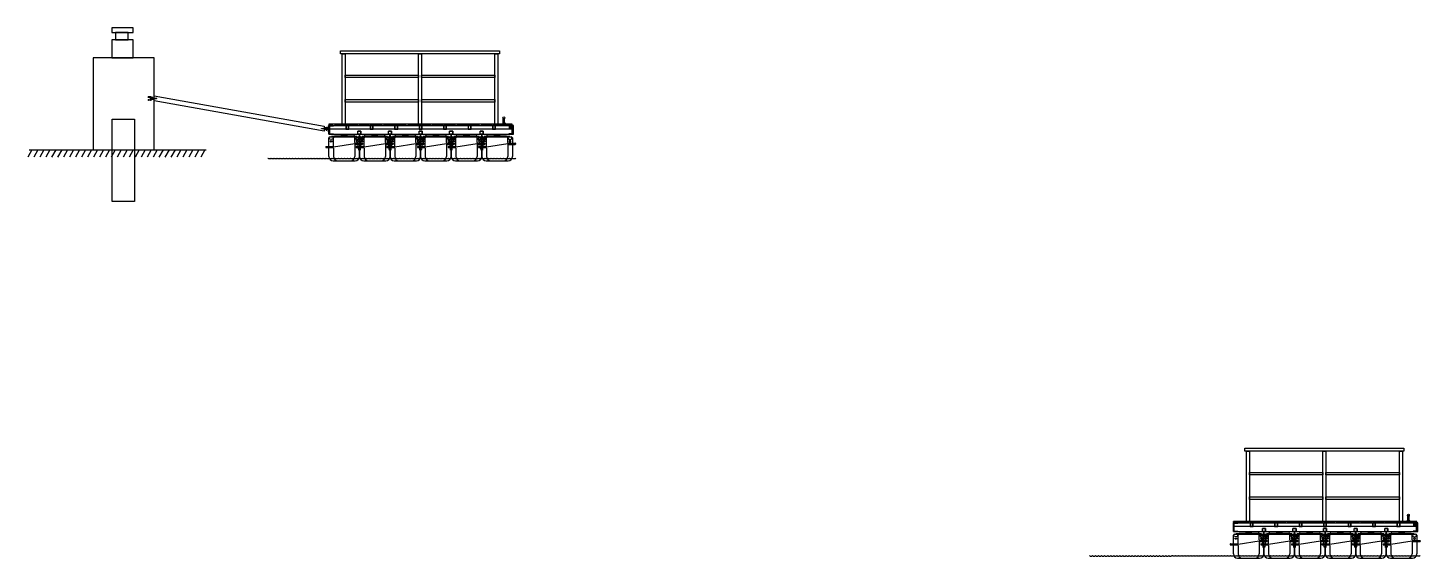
# Model space of a CAD drawing. Header units: inches. Extents: x -109738 to 334474, y -141753 to 99784.
# Drawn here: x -96922 to -74154, y -74302 to -65628 of the extents above; entities that cross this region are included whole.
import ezdxf

# ---------------------------------------------------------------- set-up
doc = ezdxf.new("R2010")
doc.units = ezdxf.units.IN
doc.header["$LTSCALE"] = 1000
doc.header["$MEASUREMENT"] = 0
doc.linetypes.add('DOTE', pattern=[2.42, 2, -0.2, 0.02, -0.2])
for name, color, linetype in [('DOTE', 1, 'Continuous'), ('PUB_DIM', 3, 'Continuous'), ('W-bridge approach引桥', 4, 'Continuous'), ('W-FLOAT_BOWL浮筒', 5, 'Continuous'), ('W-PLASTIC_RAILINGS塑木栏杆', 6, 'Continuous'), ('W-STEEL_FRAME钢架', 3, 'Continuous'), ('W-WOOD_FLOOR木地板', 30, 'Continuous'), ('W-WOOD_STUD木龙骨', 25, 'Continuous'), ('变形缝', 4, 'Continuous'), ('塑木板', 32, 'Continuous'), ('尺寸', 6, 'Continuous'), ('短销钉', 253, 'Continuous'), ('螺栓', 146, 'Continuous'), ('龙骨', 10, 'Continuous')]:
    doc.layers.add(name, color=color, linetype=linetype)
doc.layers.add('伯利恒浮筒', color=5, linetype='Continuous', lineweight=5)

# ---------------------------------------------------------------- blocks, each defined once
blk = doc.blocks.new('*U133')
at = {"color": 5}
for p, q in [((-2, -53), (-2, -1)), ((-2, -1), (2, -1)), ((2, -13), (-2, -14)), ((2, -13), (-2, -14)), ((2, -15), (-2, -16)), ((2, -15), (-2, -16)), ((2, -17), (-2, -18)), ((2, -17), (-2, -18)), ((2, -19), (-2, -20)), ((2, -19), (-2, -20)), ((2, -19), (-2, -20)), ((2, -19), (-2, -20)), ((2, -21), (-2, -22)), ((2, -21), (-2, -22)), ((2, -21), (-2, -22)), ((2, -21), (-2, -22)), ((2, -23), (-2, -24)), ((2, -23), (-2, -24)), ((2, -25), (-2, -26)), ((2, -25), (-2, -26)), ((2, -27), (-2, -28)), ((2, -27), (-2, -28)), ((2, -29), (-2, -30)), ((2, -29), (-2, -30)), ((2, -29), (-2, -30)), ((2, -29), (-2, -30)), ((2, -31), (-2, -32)), ((2, -31), (-2, -32)), ((2, -31), (-2, -32)), ((2, -31), (-2, -32)), ((2, -33), (-2, -34)), ((2, -33), (-2, -34)), ((2, -35), (-2, -36)), ((2, -35), (-2, -36)), ((2, -37), (-2, -38)), ((2, -37), (-2, -38)), ((2, -39), (-2, -40)), ((2, -39), (-2, -40)), ((2, -39), (-2, -40)), ((2, -39), (-2, -40)), ((2, -41), (-2, -42)), ((2, -41), (-2, -42)), ((2, -41), (-2, -42)), ((2, -41), (-2, -42)), ((2, -43), (-2, -44)), ((2, -43), (-2, -44)), ((2, -46), (-2, -47)), ((2, -46), (-2, -47)), ((2, -48), (-2, -49)), ((2, -48), (-2, -49)), ((2, -48), (-2, -49)), ((2, -48), (-2, -49)), ((2, -50), (-2, -51)), ((2, -50), (-2, -51)), ((2, -50), (-2, -51)), ((2, -50), (-2, -51)), ((2, -52), (-2, -53)), ((2, -52), (-2, -53)), ((2, -52), (-2, -53)), ((0, -60), (-2, -53)), ((2, -54), (-2, -55)), ((2, -57), (-1, -57)), ((1, -59), (-1, -59)), ((2, -53), (0, -60)), ((2, -1), (2, -53))]:
    blk.add_line(p, q, dxfattribs=at)
blk.add_lwpolyline([(-3, 0), (-2, -1), (2, -1), (3, 0)], close=True, dxfattribs=at)
blk = doc.blocks.new('A$C0837b8cf')
at = {"layer": 'W-STEEL_FRAME钢架'}
blk.add_lwpolyline([(-17, 0), (-17, 140), (58, 140), (58, 137, -0.414214), (54, 133), (-3, 130, 0.324101), (-8, 122), (-8, 18, 0.290228), (-2, 10), (54, 7, -0.414214), (58, 3), (58, 0)], format="xyb", close=True, dxfattribs=at)
blk = doc.blocks.new('*U267')
at = {"layer": '龙骨'}
for points in [[(-25, -30), (25, -30), (25, 30), (-25, 30)], [(-20, -25), (20, -25), (20, 25), (-20, 25)]]:
    blk.add_lwpolyline(points, close=True, dxfattribs=at)
blk = doc.blocks.new('*U268')
at = {"layer": '变形缝', "color": 0, "linetype": 'ByBlock', "lineweight": -2, "transparency": 16777216}
for p in [(0, 0), (400, 0), (800, 0), (1200, 0), (1600, 0), (2000, 0), (2400, 0)]:
    blk.add_blockref('*U267', p, dxfattribs=at)
blk = doc.blocks.new('blhft')
at = {"layer": 'W-FLOAT_BOWL浮筒', "ltscale": 0.5}
for p, q in [((-302, 230), (-302, 220)), ((302, 284), (302, 274))]:
    blk.add_line(p, q, dxfattribs=at)
at = {"layer": 'W-FLOAT_BOWL浮筒'}
for p, q in [((-298, 234), (-184, 234)), ((-250, 234), (-250, 375)), ((-230, 395), (230, 395)), ((-208, 397), (208, 397)), ((-208, 397), (-208, 395)), ((-174, 244), (-174, 375)), ((174, 280), (-174, 226)), ((174, 298), (174, 375)), ((174, 280), (302, 280)), ((174, 260), (174, 70)), ((184, 288), (298, 288)), ((184, 270), (298, 270)), ((208, 397), (208, 395)), ((250, 375), (250, 288)), ((250, 270), (250, 70)), ((-302, 226), (-174, 226)), ((-298, 216), (-184, 216)), ((-250, 70), (-250, 216)), ((-180, 0), (180, 0)), ((-174, 206), (-174, 70))]:
    blk.add_line(p, q, dxfattribs=at)
at = {"layer": 'W-FLOAT_BOWL浮筒', "ltscale": 0.5}
for centre, start, end in [((-298, 230), 90, 180), ((298, 284), 0, 90)]:
    blk.add_arc(centre, 4, start, end, dxfattribs=at)
at = {"layer": 'W-FLOAT_BOWL浮筒'}
for centre, radius, start, end in [((-230, 375), 20, 90, 180), ((0, -1768), 2175, 84.5043, 95.4957), ((-184, 244), 10, 270, 0), ((-154, 375), 20, 90, 180), ((154, 375), 20, 0, 90), ((184, 298), 10, 180, 270), ((184, 260), 10, 90, 180), ((230, 375), 20, 0, 90), ((298, 274), 4, 270, 0), ((-298, 220), 4, 180, 270), ((-180, 70), 70, 180, 270), ((-184, 206), 10, 0, 90), ((-104, 70), 70, 180, 270), ((104, 70), 70, 270, 0), ((180, 70), 70, 270, 0)]:
    blk.add_arc(centre, radius, start, end, dxfattribs=at)
at = {"layer": 'W-FLOAT_BOWL浮筒', "extrusion": (0, 0, -1)}
blk.add_ellipse((-212, 375), major_axis=(-30.4, 0), ratio=0.921809, start_param=3.141593, end_param=6.283185, dxfattribs=at)
at = {"layer": 'W-FLOAT_BOWL浮筒'}
blk.add_ellipse((-212, 320), major_axis=(-16, 0), ratio=0.75, dxfattribs=at)
blk.add_ellipse((212, 375), major_axis=(30.4, 0.1), ratio=0.921809, start_param=3.141593, end_param=6.283185, dxfattribs=at)
at = {"layer": 'W-FLOAT_BOWL浮筒', "extrusion": (0, 0, -1)}
blk.add_ellipse((212, 320), major_axis=(16, 0), ratio=0.75, dxfattribs=at)
blk = doc.blocks.new('dxd')
at = {"layer": '短销钉', "lineweight": 13}
for p, q in [((-79, 244), (79, 244)), ((-78, 244), (-78, 246)), ((-78, 246), (78, 246)), ((78, 244), (78, 246)), ((-86, 227), (-56, 200)), ((-52, 180), (-52, 193)), ((-49, 153), (-28, 136)), ((-43, 197), (42, 197)), ((-29, 39), (-29, 45)), ((-26, 48), (-24, 48)), ((-24, 30), (-24, 128)), ((-24, 30), (24, 30)), ((-24, 30), (-18, 2)), ((-19, 133), (19, 133)), ((-16, 0), (16, 0)), ((-6, 39), (-6, 44)), ((6, 39), (6, 44)), ((24, 30), (18, 2)), ((24, 30), (24, 128)), ((26, 48), (24, 48)), ((49, 153), (28, 136)), ((29, 39), (29, 45)), ((52, 180), (52, 193)), ((86, 227), (56, 200))]:
    blk.add_line(p, q, dxfattribs=at)
at = {"layer": '短销钉', "lineweight": 13, "ltscale": 0.1}
for p, q in [((-18, 2), (-18, 0)), ((-18, 0), (-16, 0)), ((16, 0), (18, 0)), ((18, 2), (18, 0))]:
    blk.add_line(p, q, dxfattribs=at)
at = {"layer": '短销钉', "lineweight": 13}
for centre, radius, start, end in [((-79, 234), 10, 90, 228.0009), ((0, -1254), 1503, 87.0435, 92.9565), ((79, 234), 10, 311.9991, 90), ((-44, 170), 13.5, 126.5657, 231), ((-62, 193), 10, 0, 48.0009), ((-35, 154), 31.4, 56.4166, 122.8531), ((-43, 161), 10, 184.1479, 231), ((-34, 186), 31.4, 236.1381, 303.5569), ((-26, 45), 3, 90, 180), ((-34, 128), 10, 0, 51), ((-16, 2), 2.5, 191.3099, 270), ((-25, 170), 13.5, 308.3696, 51.9011), ((-3, 44), 3, 115.3769, 180), ((0, 38), 10, 64.6231, 115.3769), ((3, 44), 3, 0, 64.6231), ((25, 170), 13.5, 128.0989, 231.6304), ((16, 2), 2.5, 270, 348.6901), ((35, 155), 31.3, 57.1287, 123.6019), ((34, 186), 31.4, 236.4385, 303.8665), ((34, 128), 10, 129, 180), ((26, 45), 3, 0, 90), ((42, 161), 10, 309, 355.8521), ((62, 193), 10, 131.9991, 180), ((44, 170), 13.5, 309, 53.4343)]:
    blk.add_arc(centre, radius, start, end, dxfattribs=at)
for centre, major_axis, start_param, end_param in [((-23, 39), (0, -9), 4.712389, 6.115737), ((0, 39), (0, 9), 1.570796, 4.712389)]:
    blk.add_ellipse(centre, major_axis=major_axis, ratio=0.666667, start_param=start_param, end_param=end_param, dxfattribs=at)
at = {"layer": '短销钉', "lineweight": 13, "extrusion": (0, 0, -1)}
blk.add_ellipse((23, 39), major_axis=(0, -9), ratio=0.666667, start_param=4.712389, end_param=6.115737, dxfattribs=at)
blk = doc.blocks.new('短销固定件正视面')
at = {"layer": '塑木板', "color": 156}
blk.add_lwpolyline([(2149439, 351499), (2149442, 351499), (2149489, 351499), (2149489, 351452), (2149489, 351449), (2149439, 351449)], close=True, dxfattribs=at)
at = {"layer": '塑木板', "color": 5}
blk.add_lwpolyline([(2149489, 351449), (2149489, 351499), (2149439, 351499)], dxfattribs=at)
at = {"layer": '螺栓', "color": 156}
blk.add_lwpolyline([(2149458, 351449), (2149458, 351182), (2149470, 351182), (2149470, 351449)], dxfattribs=at)
for points in [[(2149454, 351197), (2149475, 351197), (2149475, 351187), (2149454, 351187)], [(2149455, 351199), (2149473, 351199), (2149473, 351197), (2149455, 351197)], [(2149459, 351197), (2149470, 351197), (2149470, 351187), (2149459, 351187)]]:
    blk.add_lwpolyline(points, close=True, dxfattribs=at)
blk = doc.blocks.new('A$C47c33f2f')
at = {"color": 4}
for p, q in [((0, 0), (46, 0)), ((44, 2), (2, 2)), ((2, 2), (2, 2)), ((4, 18), (4, 4)), ((4, 18), (42, 18)), ((4, 4), (42, 4)), ((12, 26), (12, 88)), ((12, 26), (32, 26)), ((34, 26), (34, 88)), ((42, 16), (42, 4))]:
    blk.add_line(p, q, dxfattribs=at)
blk.add_circle((23, 104), 15, dxfattribs=at)
for centre, radius, start, end in [((2, 0), 2.5, 90, 180), ((2, 4), 2, 270, 0), ((12, 18), 8, 90, 180), ((-5, 88), 17.3, 1.4825, 29.9307), ((32, 16), 10, 0, 90), ((51, 88), 17.3, 150.0693, 178.5175), ((44, 4), 2, 180, 270), ((44, 0), 2.5, 0, 90)]:
    blk.add_arc(centre, radius, start, end, dxfattribs=at)
at = {"layer": '尺寸'}
for p, q in [((0, 0), (0, 0)), ((0, 0), (0, 0)), ((44, 2), (44, 2)), ((46, 0), (46, 0))]:
    blk.add_line(p, q, dxfattribs=at)
blk = doc.blocks.new('M24_90')
at = {"layer": 'PUB_DIM'}
for p, q in [((-11, 11), (-14, 10)), ((-11, 11), (-7, 10)), ((-11, 11), (11, 11)), ((-7, 10), (0, 11)), ((-7, 10), (-7, 0)), ((0, 11), (7, 10)), ((11, 11), (7, 10)), ((7, 10), (7, 0)), ((11, 11), (14, 10)), ((-11, -74), (-14, -73)), ((-11, -74), (-7, -73)), ((-11, -74), (11, -74)), ((-7, -73), (-7, -58)), ((-7, -73), (0, -74)), ((0, -74), (7, -73)), ((7, -73), (7, -58)), ((11, -74), (7, -73)), ((11, -74), (14, -73))]:
    blk.add_line(p, q, dxfattribs=at)
for points in [[(-14, 10), (14, 10), (14, 0), (-14, 0)], [(-8, 0), (8, 0), (8, -77), (-8, -77)], [(-15, -52), (15, -52), (15, -55), (-15, -55)], [(-14, -73), (14, -73), (14, -58), (-14, -58)]]:
    blk.add_lwpolyline(points, close=True, dxfattribs=at)
blk = doc.blocks.new('M16膨胀螺栓')
at = {"layer": 'PUB_DIM'}
for p, q in [((-12, 12), (-16, 10)), ((-12, 12), (-8, 10)), ((-12, 12), (12, 12)), ((-8, 10), (0, 12)), ((0, 12), (8, 10)), ((12, 12), (8, 10)), ((12, 12), (16, 10)), ((-8, -84), (-12, -103)), ((-12, -103), (-12, -112)), ((-12, -112), (12, -112)), ((-10, -112), (-10, -112)), ((0, -128), (-10, -123)), ((-5, -117), (5, -117)), ((-2, -107), (-4, -112)), ((-1, -84), (-2, -107)), ((0, -128), (10, -123)), ((1, -84), (2, -107)), ((2, -107), (4, -112)), ((8, -84), (12, -103)), ((10, -112), (10, -112)), ((12, -103), (12, -112))]:
    blk.add_line(p, q, dxfattribs=at)
for points in [[(-16, 10), (16, 10), (16, 0), (-16, 0)], [(-8, 22), (8, 22), (8, -73), (-8, -73)], [(-10, -18), (10, -18), (10, -123), (-10, -123)], [(-8, -79), (8, -79), (8, -84), (-8, -84)]]:
    blk.add_lwpolyline(points, close=True, dxfattribs=at)
for centre, start, end in [((-5, -112), 180, 270), ((5, -112), 270, 0)]:
    blk.add_arc(centre, 5, start, end, dxfattribs=at)
blk = doc.blocks.new('hjashdasda')
at = {"layer": 'DOTE', "linetype": 'DOTE', "ltscale": 0.005}
for p, q in [((37896.4, 49659.3), (37896.4, 49654.6)), ((37908.7, 49659.7), (37908.7, 49654.6))]:
    blk.add_line(p, q, dxfattribs=at)
at = {"layer": 'DOTE', "linetype": 'DOTE', "ltscale": 0.02}
for p, q in [((37906.9, 49665), (37896.8, 49665)), ((37902.5, 49683.1), (37902.5, 49655.7))]:
    blk.add_line(p, q, dxfattribs=at)
at = {"layer": 'PUB_DIM'}
for p, q in [((37895.6, 49657.2), (37895.6, 49655.8)), ((37897.2, 49657.2), (37897.2, 49655.8)), ((37900.2, 49657.2), (37900.2, 49668.5)), ((37904.8, 49668.5), (37900.2, 49668.5)), ((37901.6, 49657.2), (37901.6, 49668.5)), ((37903.4, 49657.2), (37903.4, 49668.5)), ((37904.8, 49657.2), (37904.8, 49668.5)), ((37907.9, 49657.2), (37907.9, 49655.8)), ((37909.5, 49657.2), (37909.5, 49655.8))]:
    blk.add_line(p, q, dxfattribs=at)
for points in [[(37911.3, 49655.8), (37893.8, 49655.8), (37893.8, 49657.2), (37911.3, 49657.2)], [(37901.9, 49660.6), (37901.9, 49681.7), (37903.2, 49681.7), (37903.2, 49660.6)]]:
    blk.add_lwpolyline(points, close=True, dxfattribs=at)
at = {"layer": 'PUB_DIM', "yscale": 0.08773124708293675, "zscale": 0.08773124708293675}
for name, p, xscale, rotation in [('M16膨胀螺栓', (37896.4, 49657.2), -0.08773124708293675, 359.9999999999325), ('M24_90', (37904.8, 49665), 0.08773124708293675, 270)]:
    blk.add_blockref(name, p, dxfattribs=dict(at, xscale=xscale, rotation=rotation))
at = {"layer": 'PUB_DIM', "xscale": 0.08773124708293675, "yscale": 0.08773124708293675, "zscale": 0.08773124708293675}
blk.add_blockref('M16膨胀螺栓', (37908.7, 49657.2), dxfattribs=at)
blk = doc.blocks.new('ahjshdasda')
at = {"layer": 'PUB_DIM'}
for p, q in [((39726.1, 54600.6), (39726.1, 54591)), ((39727.5, 54600.6), (39727.5, 54591)), ((39729.2, 54600.6), (39729.3, 54591)), ((39730.7, 54600.6), (39730.7, 54591))]:
    blk.add_line(p, q, dxfattribs=at)
for points in [[(39719.6, 54601.7), (39737.2, 54601.7), (39737.2, 54600.3), (39719.6, 54600.3)], [(39729, 54598.9), (39729, 54579.6), (39727.7, 54579.6), (39727.7, 54598.9)]]:
    blk.add_lwpolyline(points, close=True, dxfattribs=at)
at = {"layer": 'PUB_DIM', "xscale": 0.08773124708293675, "yscale": 0.08773124708293675, "zscale": 0.08773124708293675, "rotation": 90.01075038123389}
blk.add_blockref('M24_90', (39726.1, 54594.5), dxfattribs=at)
blk = doc.blocks.new('*U269')
blk.add_lwpolyline([(33, 61), (-33, -61)])
blk = doc.blocks.new('*U270')
at = {"color": 0, "linetype": 'ByBlock', "lineweight": -2, "transparency": 16777216}
for p in [(0, 0), (98, 0), (195, 0), (293, 0), (390, 0), (488, 0), (585, 0), (683, 0), (780, 0), (878, 0), (975, 0), (1073, 0), (1170, 0), (1268, 0), (1365, 0), (1463, 0), (1560, 0), (1658, 0), (1755, 0), (1853, 0), (1950, 0), (2048, 0), (2145, 0), (2243, 0), (2341, 0), (2438, 0), (2536, 0), (2633, 0), (2731, 0), (2828, 0)]:
    blk.add_blockref('*U269', p, dxfattribs=at)
blk = doc.blocks.new('*U271')
at = {"layer": '龙骨'}
for points in [[(-25, -30), (25, -30), (25, 30), (-25, 30)], [(-20, -25), (20, -25), (20, 25), (-20, 25)]]:
    blk.add_lwpolyline(points, close=True, dxfattribs=at)
blk = doc.blocks.new('*U272')
at = {"layer": '变形缝', "color": 0, "linetype": 'ByBlock', "lineweight": -2, "transparency": 16777216}
for p in [(0, 0), (400, 0), (800, 0), (1200, 0), (1600, 0), (2000, 0), (2400, 0)]:
    blk.add_blockref('*U271', p, dxfattribs=at)

msp = doc.modelspace()

# ---------------------------------------------------------------- hatches: boundary and pattern name
at = {"layer": 'W-WOOD_STUD木龙骨'}
h = msp.add_hatch(dxfattribs=at)
h.set_pattern_fill('木纹03', color=256, scale=100)
h.set_pattern_definition([(0, (-1240124, -510332.68), (200, 200), [10, -190]), (90, (-1240044, -510262.68), (-200, 200), [20, -180]), (45, (-1240084, -510282.68), (0, 199.998082), [14.14, -42.42, 14.14, -28.28, 99, -85]), (45, (-1240134, -510342.68), (0, 200), [14.142, -28.284, 14.142, -226.2]), (45, (-1240064, -510322.68), (0, 200), [14.142, -268.700712]), (45, (-1240044, -510332.68), (0, 200), [14.142, -268.700712]), (45, (-1240074, -510312.68), (0, 200), [14.142, -268.700712]), (45, (-1240084, -510302.68), (0, 200), [28.284, -254.558712]), (45, (-1240034, -510152.68), (0, 200), [28.284, -254.558712]), (45, (-1240104, -510292.68), (0, 200), [56.568, -226.274712]), (45, (-1240114, -510282.68), (0, 200), [56.568, -226.274712]), (45, (-1239984, -510222.68), (0, 200), [56.568, -226.274712]), (45, (-1240124, -510262.68), (0, 200), [42.4264, -240.416312]), (45, (-1240164, -510232.68), (0, 200), [42.4264, -240.416312]), (45, (-1240144, -510252.68), (0, 200), [42.4264, -240.416312]), (45, (-1240014, -510192.68), (0, 200), [70.71068, -212.132032]), (45, (-1240034, -510182.68), (0, 200), [70.71068, -212.132032]), (45, (-1240014, -510232.68), (0, 200), [98.99495, -183.847763]), (26.565051, (-1240104, -510312.68), (200, 8e-08), [22.360678, -424.852916]), (26.565051, (-1240064, -510252.68), (200, 8e-08), [22.360678, -424.852916]), (26.565051, (-1240074, -510272.68), (200, 8e-08), [22.360678, -424.852916]), (26.565051, (-1240114, -510332.68), (200, 8e-08), [44.72136, -402.492235]), (26.565051, (-1240074, -510242.68), (200, 8e-08), [67.08204, -380.131556]), (26.565051, (-1240094, -510232.68), (200, 8e-08), [89.44272, -357.770876]), (26.565051, (-1240114, -510222.68), (200, 8e-08), [89.44272, -357.770876]), (26.565051, (-1240144, -510162.68), (200, 8e-08), [89.44272, -357.770876]), (26.565051, (-1240144, -510182.68), (200, 8e-08), [111.8034, -335.410195]), (26.565051, (-1240134, -510202.68), (200, 8e-08), [111.8034, -335.410195]), (63.434949, (-1240064, -510282.68), (1e-08, 200), [22.360678, -424.852916]), (63.434949, (-1240094, -510302.68), (1e-08, 200), [22.360678, -424.852916]), (63.434949, (-1240124, -510332.68), (1e-08, 200), [44.72136, -402.492235]), (63.434949, (-1240064, -510302.68), (1e-08, 200), [44.72136, -402.492235]), (63.434949, (-1240144, -510342.68), (1e-08, 200), [67.08204, -380.131556]), (63.434949, (-1240164, -510342.68), (1e-08, 200), [89.44272, -357.770876]), (63.434949, (-1239984, -510332.68), (1e-08, 200), [89.44272, -357.770876]), (63.434949, (-1240054, -510312.68), (1e-08, 200), [89.44272, -357.770876]), (63.434949, (-1240014, -510332.68), (1e-08, 200), [111.8034, -335.410195]), (63.434949, (-1240034, -510322.68), (1e-08, 200), [111.8034, -335.410195])])
h.paths.add_polyline_path([(-88999.6, -67227.5), (-88999.6, -67202.5), (-91999.1, -67202.5), (-91999.1, -67227.5)])
h = msp.add_hatch(dxfattribs=at)
h.set_pattern_fill('木纹03', color=256, scale=100)
h.set_pattern_definition([(0, (-1225333.34, -516831.49), (200, 200), [10, -190]), (90, (-1225253.34, -516761.49), (-200, 200), [20, -180]), (45, (-1225293.34, -516781.49), (0, 199.998082), [14.14, -42.42, 14.14, -28.28, 99, -85]), (45, (-1225343.34, -516841.49), (0, 200), [14.142, -28.284, 14.142, -226.2]), (45, (-1225273.34, -516821.49), (0, 200), [14.142, -268.700712]), (45, (-1225253.34, -516831.49), (0, 200), [14.142, -268.700712]), (45, (-1225283.34, -516811.49), (0, 200), [14.142, -268.700712]), (45, (-1225293.34, -516801.49), (0, 200), [28.284, -254.558712]), (45, (-1225243.34, -516651.49), (0, 200), [28.284, -254.558712]), (45, (-1225313.34, -516791.49), (0, 200), [56.568, -226.274712]), (45, (-1225323.34, -516781.49), (0, 200), [56.568, -226.274712]), (45, (-1225193.34, -516721.49), (0, 200), [56.568, -226.274712]), (45, (-1225333.34, -516761.49), (0, 200), [42.4264, -240.416312]), (45, (-1225373.34, -516731.49), (0, 200), [42.4264, -240.416312]), (45, (-1225353.34, -516751.49), (0, 200), [42.4264, -240.416312]), (45, (-1225223.34, -516691.49), (0, 200), [70.71068, -212.132032]), (45, (-1225243.34, -516681.49), (0, 200), [70.71068, -212.132032]), (45, (-1225223.34, -516731.49), (0, 200), [98.99495, -183.847763]), (26.565051, (-1225313.34, -516811.49), (200, 8e-08), [22.360678, -424.852916]), (26.565051, (-1225273.34, -516751.49), (200, 8e-08), [22.360678, -424.852916]), (26.565051, (-1225283.34, -516771.49), (200, 8e-08), [22.360678, -424.852916]), (26.565051, (-1225323.34, -516831.49), (200, 8e-08), [44.72136, -402.492235]), (26.565051, (-1225283.34, -516741.49), (200, 8e-08), [67.08204, -380.131556]), (26.565051, (-1225303.34, -516731.49), (200, 8e-08), [89.44272, -357.770876]), (26.565051, (-1225323.34, -516721.49), (200, 8e-08), [89.44272, -357.770876]), (26.565051, (-1225353.34, -516661.49), (200, 8e-08), [89.44272, -357.770876]), (26.565051, (-1225353.34, -516681.49), (200, 8e-08), [111.8034, -335.410195]), (26.565051, (-1225343.34, -516701.49), (200, 8e-08), [111.8034, -335.410195]), (63.434949, (-1225273.34, -516781.49), (1e-08, 200), [22.360678, -424.852916]), (63.434949, (-1225303.34, -516801.49), (1e-08, 200), [22.360678, -424.852916]), (63.434949, (-1225333.34, -516831.49), (1e-08, 200), [44.72136, -402.492235]), (63.434949, (-1225273.34, -516801.49), (1e-08, 200), [44.72136, -402.492235]), (63.434949, (-1225353.34, -516841.49), (1e-08, 200), [67.08204, -380.131556]), (63.434949, (-1225373.34, -516841.49), (1e-08, 200), [89.44272, -357.770876]), (63.434949, (-1225193.34, -516831.49), (1e-08, 200), [89.44272, -357.770876]), (63.434949, (-1225263.34, -516811.49), (1e-08, 200), [89.44272, -357.770876]), (63.434949, (-1225223.34, -516831.49), (1e-08, 200), [111.8034, -335.410195]), (63.434949, (-1225243.34, -516821.49), (1e-08, 200), [111.8034, -335.410195])])
h.paths.add_polyline_path([(-74208.9, -73726.4), (-74208.9, -73701.4), (-77208.4, -73701.4), (-77208.4, -73726.4)])

# ---------------------------------------------------------------- linework, layer by layer
for points in [[(-95547.4, -65701.9), (-95200.5, -65701.9), (-95200.5, -65627.8), (-95547.4, -65627.8)], [(-95488, -65823.9), (-95279.8, -65823.9), (-95279.8, -65701.9), (-95488, -65701.9)], [(-95547.4, -66120.8), (-95202.1, -66120.8), (-95202.1, -65823.9), (-95547.4, -65823.9)], [(-94853.7, -66120.8), (-95853.7, -66120.8), (-95853.7, -67620.8), (-94853.7, -67620.8)], [(-92077.4, -67237), (-92077.9, -67317.1), (-94853.7, -66823.3), (-94853.7, -66742)], [(-95541.4, -67120), (-95176.3, -67120), (-95176.3, -68466.5), (-95541.4, -68466.5)]]:
    msp.add_lwpolyline(points, close=True)
msp.add_lwpolyline([(-96899.8, -67620.8), (-94008.5, -67620.8)])
at = {"color": 4}
for points in [[(-91643.8, -67760.1, -0.520567), (-91693.8, -67760.1, -0.5205671), (-91743.8, -67760.1, -0.5205671), (-91793.8, -67760.1, -0.5205671), (-91843.8, -67760.1, -0.5205671), (-91893.8, -67760.1, -0.5205671), (-91943.8, -67760.1, -0.5205671), (-91993.8, -67760.1, -0.5205671), (-92043.8, -67760.1, -0.5205671), (-92093.8, -67760.1, -0.5205671), (-92143.8, -67760.1, -0.5205671), (-92193.8, -67760.1, -0.5205671), (-92243.8, -67760.1, -0.5205671), (-92293.8, -67760.1, -0.5205671), (-92343.8, -67760.1, -0.5205671), (-92393.8, -67760.1, -0.5205671), (-92443.8, -67760.1, -0.5205671), (-92493.8, -67760.1, -0.5205671), (-92543.8, -67760.1, -0.5205671), (-92593.8, -67760.1, -0.5205671), (-92643.8, -67760.1, -0.5205671), (-92693.8, -67760.1, -0.5205671), (-92743.8, -67760.1, -0.5205671), (-92793.8, -67760.1, -0.5205671), (-92843.8, -67760.1, -0.5205671), (-92893.8, -67760.1, -0.5205671), (-92943.8, -67760.1, -0.5205671), (-92993.8, -67760.1, -0.0646937), (-92999.2, -67765.9, -0.0646937)], [(-90294.3, -67760.1, -0.520567), (-90344.3, -67760.1, -0.5205671), (-90394.3, -67760.1, -0.5205671), (-90444.3, -67760.1, -0.5205671), (-90494.3, -67760.1, -0.5205671), (-90544.3, -67760.1, -0.5205671), (-90594.3, -67760.1, -0.5205671), (-90644.3, -67760.1, -0.5205671), (-90694.3, -67760.1, -0.5205671), (-90744.3, -67760.1, -0.5205671), (-90794.3, -67760.1, -0.5205671), (-90844.3, -67760.1, -0.5205671), (-90894.3, -67760.1, -0.5205671), (-90944.3, -67760.1, -0.5205671), (-90994.3, -67760.1, -0.5205671), (-91044.3, -67760.1, -0.5205671), (-91094.3, -67760.1, -0.5205671), (-91144.3, -67760.1, -0.5205671), (-91194.3, -67760.1, -0.5205671), (-91244.3, -67760.1, -0.5205671), (-91294.3, -67760.1, -0.5205671), (-91344.3, -67760.1, -0.5205671), (-91394.3, -67760.1, -0.5205671), (-91444.3, -67760.1, -0.5205671), (-91494.3, -67760.1, -0.5205671), (-91544.3, -67760.1, -0.5205671), (-91594.3, -67760.1, -0.5205671), (-91644.3, -67760.1, -0.0646937), (-91649.6, -67765.9, -0.0646937)], [(-88944.7, -67760.1, -0.520567), (-88994.7, -67760.1, -0.5205671), (-89044.7, -67760.1, -0.5205671), (-89094.7, -67760.1, -0.5205671), (-89144.7, -67760.1, -0.5205671), (-89194.7, -67760.1, -0.5205671), (-89244.7, -67760.1, -0.5205671), (-89294.7, -67760.1, -0.5205671), (-89344.7, -67760.1, -0.5205671), (-89394.7, -67760.1, -0.5205671), (-89444.7, -67760.1, -0.5205671), (-89494.7, -67760.1, -0.5205671), (-89544.7, -67760.1, -0.5205671), (-89594.7, -67760.1, -0.5205671), (-89644.7, -67760.1, -0.5205671), (-89694.7, -67760.1, -0.5205671), (-89744.7, -67760.1, -0.5205671), (-89794.7, -67760.1, -0.5205671), (-89844.7, -67760.1, -0.5205671), (-89894.7, -67760.1, -0.5205671), (-89944.7, -67760.1, -0.5205671), (-89994.7, -67760.1, -0.5205671), (-90044.7, -67760.1, -0.5205671), (-90094.7, -67760.1, -0.5205671), (-90144.7, -67760.1, -0.5205671), (-90194.7, -67760.1, -0.5205671), (-90244.7, -67760.1, -0.5205671), (-90294.7, -67760.1, -0.0646937), (-90300, -67765.9, -0.0646937)], [(-79563.8, -74258.9, 0.520567), (-79513.8, -74258.9, 0.5205671), (-79463.8, -74258.9, 0.5205671), (-79413.8, -74258.9, 0.5205671), (-79363.8, -74258.9, 0.5205671), (-79313.8, -74258.9, 0.5205671), (-79263.8, -74258.9, 0.5205671), (-79213.8, -74258.9, 0.5205671), (-79163.8, -74258.9, 0.5205671), (-79113.8, -74258.9, 0.5205671), (-79063.8, -74258.9, 0.5205671), (-79013.8, -74258.9, 0.5205671), (-78963.8, -74258.9, 0.5205671), (-78913.8, -74258.9, 0.5205671), (-78863.8, -74258.9, 0.5205671), (-78813.8, -74258.9, 0.5205671), (-78763.8, -74258.9, 0.5205671), (-78713.8, -74258.9, 0.5205671), (-78663.8, -74258.9, 0.5205671), (-78613.8, -74258.9, 0.5205671), (-78563.8, -74258.9, 0.5205671), (-78513.8, -74258.9, 0.5205671), (-78463.8, -74258.9, 0.5205671), (-78413.8, -74258.9, 0.5205671), (-78363.8, -74258.9, 0.5205671), (-78313.8, -74258.9, 0.5205671), (-78263.8, -74258.9, 0.5205671), (-78213.8, -74258.9, 0.0646937), (-78208.5, -74264.7, 0.0646937)], [(-76853.2, -74258.9, -0.520567), (-76903.2, -74258.9, -0.5205671), (-76953.2, -74258.9, -0.5205671), (-77003.2, -74258.9, -0.5205671), (-77053.2, -74258.9, -0.5205671), (-77103.2, -74258.9, -0.5205671), (-77153.2, -74258.9, -0.5205671), (-77203.2, -74258.9, -0.5205671), (-77253.2, -74258.9, -0.5205671), (-77303.2, -74258.9, -0.5205671), (-77353.2, -74258.9, -0.5205671), (-77403.2, -74258.9, -0.5205671), (-77453.2, -74258.9, -0.5205671), (-77503.2, -74258.9, -0.5205671), (-77553.2, -74258.9, -0.5205671), (-77603.2, -74258.9, -0.5205671), (-77653.2, -74258.9, -0.5205671), (-77703.2, -74258.9, -0.5205671), (-77753.2, -74258.9, -0.5205671), (-77803.2, -74258.9, -0.5205671), (-77853.2, -74258.9, -0.5205671), (-77903.2, -74258.9, -0.5205671), (-77953.2, -74258.9, -0.5205671), (-78003.2, -74258.9, -0.5205671), (-78053.2, -74258.9, -0.5205671), (-78103.2, -74258.9, -0.5205671), (-78153.2, -74258.9, -0.5205671), (-78203.2, -74258.9, -0.0646937), (-78208.5, -74264.7, -0.0646937)], [(-75503.6, -74258.9, -0.520567), (-75553.6, -74258.9, -0.5205671), (-75603.6, -74258.9, -0.5205671), (-75653.6, -74258.9, -0.5205671), (-75703.6, -74258.9, -0.5205671), (-75753.6, -74258.9, -0.5205671), (-75803.6, -74258.9, -0.5205671), (-75853.6, -74258.9, -0.5205671), (-75903.6, -74258.9, -0.5205671), (-75953.6, -74258.9, -0.5205671), (-76003.6, -74258.9, -0.5205671), (-76053.6, -74258.9, -0.5205671), (-76103.6, -74258.9, -0.5205671), (-76153.6, -74258.9, -0.5205671), (-76203.6, -74258.9, -0.5205671), (-76253.6, -74258.9, -0.5205671), (-76303.6, -74258.9, -0.5205671), (-76353.6, -74258.9, -0.5205671), (-76403.6, -74258.9, -0.5205671), (-76453.6, -74258.9, -0.5205671), (-76503.6, -74258.9, -0.5205671), (-76553.6, -74258.9, -0.5205671), (-76603.6, -74258.9, -0.5205671), (-76653.6, -74258.9, -0.5205671), (-76703.6, -74258.9, -0.5205671), (-76753.6, -74258.9, -0.5205671), (-76803.6, -74258.9, -0.5205671), (-76853.6, -74258.9, -0.0646937), (-76858.9, -74264.7, -0.0646937)], [(-74154, -74258.9, -0.520567), (-74204, -74258.9, -0.5205671), (-74254, -74258.9, -0.5205671), (-74304, -74258.9, -0.5205671), (-74354, -74258.9, -0.5205671), (-74404, -74258.9, -0.5205671), (-74454, -74258.9, -0.5205671), (-74504, -74258.9, -0.5205671), (-74554, -74258.9, -0.5205671), (-74604, -74258.9, -0.5205671), (-74654, -74258.9, -0.5205671), (-74704, -74258.9, -0.5205671), (-74754, -74258.9, -0.5205671), (-74804, -74258.9, -0.5205671), (-74854, -74258.9, -0.5205671), (-74904, -74258.9, -0.5205671), (-74954, -74258.9, -0.5205671), (-75004, -74258.9, -0.5205671), (-75054, -74258.9, -0.5205671), (-75104, -74258.9, -0.5205671), (-75154, -74258.9, -0.5205671), (-75204, -74258.9, -0.5205671), (-75254, -74258.9, -0.5205671), (-75304, -74258.9, -0.5205671), (-75354, -74258.9, -0.5205671), (-75404, -74258.9, -0.5205671), (-75454, -74258.9, -0.5205671), (-75504, -74258.9, -0.0646937), (-75509.3, -74264.7, -0.0646937)]]:
    msp.add_lwpolyline(points, format="xyb", dxfattribs=at)
at = {"layer": 'W-PLASTIC_RAILINGS塑木栏杆'}
for points in [[(-91810.6, -66002.5), (-89209.9, -66002.5), (-89209.9, -66052.5), (-91810.6, -66052.5)], [(-91784.5, -66052.5), (-91734.5, -66052.5), (-91734.5, -67202.5), (-91784.5, -67202.5)], [(-90534.5, -66052.5), (-90484.5, -66052.5), (-90484.5, -67202.5), (-90534.5, -67202.5)], [(-89284.5, -66052.5), (-89234.5, -66052.5), (-89234.5, -67202.5), (-89284.5, -67202.5)], [(-91734.5, -66402.5), (-90534.5, -66402.5), (-90534.5, -66442.5), (-91734.5, -66442.5)], [(-90484.5, -66402.5), (-89284.5, -66402.5), (-89284.5, -66442.5), (-90484.5, -66442.5)], [(-91734.5, -66802.5), (-90534.5, -66802.5), (-90534.5, -66842.5), (-91734.5, -66842.5)], [(-90484.5, -66802.5), (-89284.5, -66802.5), (-89284.5, -66842.5), (-90484.5, -66842.5)], [(-77020, -72501.4), (-74419.3, -72501.4), (-74419.3, -72551.4), (-77020, -72551.4)], [(-76993.8, -72551.4), (-76943.8, -72551.4), (-76943.8, -73701.4), (-76993.8, -73701.4)], [(-75743.8, -72551.4), (-75693.8, -72551.4), (-75693.8, -73701.4), (-75743.8, -73701.4)], [(-74493.8, -72551.4), (-74443.8, -72551.4), (-74443.8, -73701.4), (-74493.8, -73701.4)], [(-76943.8, -72901.4), (-75743.8, -72901.4), (-75743.8, -72941.4), (-76943.8, -72941.4)], [(-75693.8, -72901.4), (-74493.8, -72901.4), (-74493.8, -72941.4), (-75693.8, -72941.4)], [(-76943.8, -73301.4), (-75743.8, -73301.4), (-75743.8, -73341.4), (-76943.8, -73341.4)], [(-75693.8, -73301.4), (-74493.8, -73301.4), (-74493.8, -73341.4), (-75693.8, -73341.4)]]:
    msp.add_lwpolyline(points, close=True, dxfattribs=at)
at = {"layer": 'W-STEEL_FRAME钢架'}
for points in [[(-91999.2, -67367.6), (-89004.4, -67367.6), (-89004.4, -67287.6), (-91999.2, -67287.6)], [(-77208.6, -73866.4), (-74213.7, -73866.4), (-74213.7, -73786.4), (-77208.6, -73786.4)]]:
    msp.add_lwpolyline(points, close=True, dxfattribs=at)
at = {"layer": 'W-WOOD_STUD木龙骨'}
for points in [[(-91999.1, -67227.5), (-88999.6, -67227.5), (-88999.6, -67202.5), (-91999.1, -67202.5)], [(-77208.4, -73726.4), (-74208.9, -73726.4), (-74208.9, -73701.4), (-77208.4, -73701.4)]]:
    msp.add_lwpolyline(points, close=True, dxfattribs=at)

# ---------------------------------------------------------------- block references
for name, p, xscale, yscale, zscale, rotation in [('hjashdasda', (-288213.4, 80758.6), 3.892708075587689, 3.892708075587689, 3.892708075587689, 270), ('ahjshdasda', (-396093.4, 153895.8), 5.568559892244243, 5.568559892244243, 5.568559892244243, 270.0107503842148)]:
    msp.add_blockref(name, p, dxfattribs=dict(xscale=xscale, yscale=yscale, zscale=zscale, rotation=rotation))
at = {"xscale": -1, "rotation": 270}
for p in [(-88998.3, -67257.6), (-74207.6, -73756.4)]:
    msp.add_blockref('*U133', p, dxfattribs=at)
msp.add_blockref('*U270', (-96889.5, -67681.8))
at = {"layer": 'W-bridge approach引桥'}
for p in [(-89160.5, -67202.5), (-74369.9, -73701.4)]:
    msp.add_blockref('A$C47c33f2f', p, dxfattribs=at)
at = {"layer": 'W-WOOD_FLOOR木地板'}
for p in [(-91981.7, -67367.5), (-77191.1, -73866.4)]:
    msp.add_blockref('A$C0837b8cf', p, dxfattribs=at)
at = {"layer": 'W-WOOD_FLOOR木地板', "xscale": -1}
for p in [(-88999.1, -67367.6), (-74208.4, -73866.4)]:
    msp.add_blockref('A$C0837b8cf', p, dxfattribs=at)
at = {"layer": '伯利恒浮筒'}
for p in [(-91749.1, -67803.3), (-91249.1, -67803.3), (-90749.1, -67803.3), (-90249.1, -67803.3), (-89749.1, -67803.3), (-89249.1, -67803.3), (-76958.4, -74302.1), (-76458.4, -74302.1), (-75958.4, -74302.1), (-75458.4, -74302.1), (-74958.4, -74302.1), (-74458.4, -74302.1)]:
    msp.add_blockref('blhft', p, dxfattribs=at)
at = {"layer": '变形缝'}
for name, p in [('*U268', (-91699.1, -67257.6)), ('*U272', (-76908.4, -73756.4))]:
    msp.add_blockref(name, p, dxfattribs=at)
at = {"layer": '塑木板', "color": 0}
for p in [(-2240963.4, -418816.3), (-2240463.4, -418816.3), (-2239963.4, -418816.3), (-2239463.4, -418816.3), (-2238963.4, -418816.3), (-2226172.7, -425315.2), (-2225672.7, -425315.2), (-2225172.7, -425315.2), (-2224672.7, -425315.2), (-2224172.7, -425315.2)]:
    msp.add_blockref('短销固定件正视面', p, dxfattribs=at)
at = {"layer": '短销钉'}
for p in [(-91499.1, -67617.6), (-90999.1, -67617.6), (-90499.1, -67617.6), (-89999.1, -67617.6), (-89499.1, -67617.6), (-76708.4, -74116.4), (-76208.4, -74116.4), (-75708.4, -74116.4), (-75208.4, -74116.4), (-74708.4, -74116.4)]:
    msp.add_blockref('dxd', p, dxfattribs=at)

doc.saveas('drawing.dxf')
